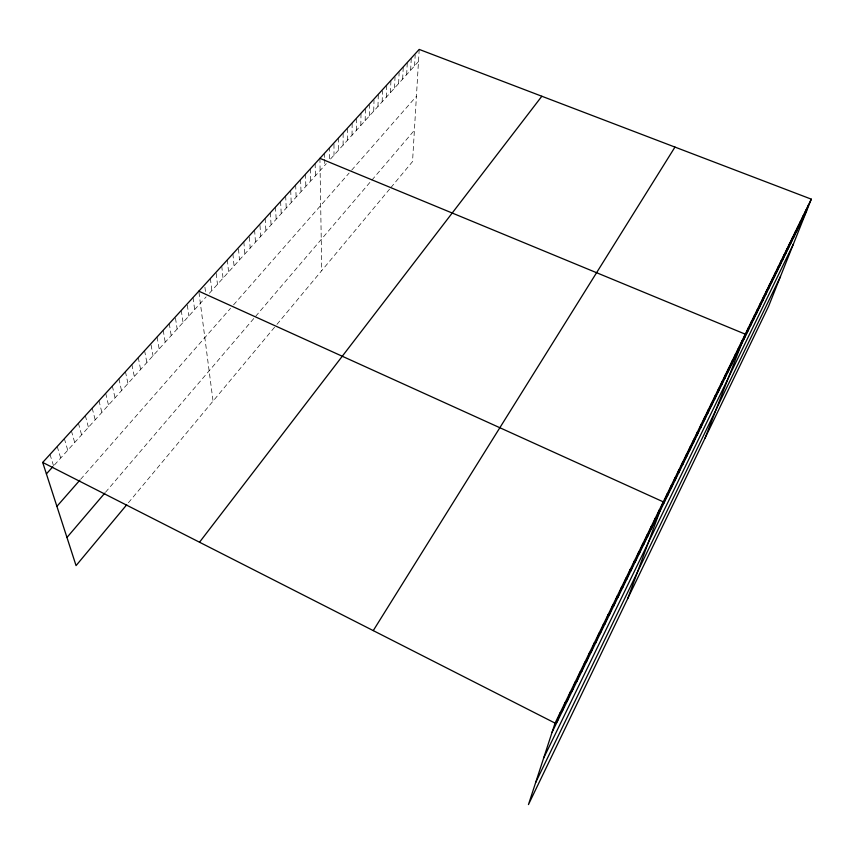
<?xml version="1.0" encoding="UTF-8"?>
<svg xmlns="http://www.w3.org/2000/svg" width="854" height="854" viewBox="0 0 854 854"><rect width="100%" height="100%" fill="white"/><g stroke="black" fill="none" stroke-linecap="round" stroke-linejoin="round"><path stroke-width="0.64" stroke-dasharray="4.27 3.2" d="M343.105 145.073L343.137 132.872M347.589 140.109L347.663 127.897M352.029 135.178L352.158 122.976M356.449 130.288L356.609 118.098M360.815 125.442L361.018 113.251M365.16 120.638L365.395 108.447M369.462 115.866L369.718 104.903M373.721 111.137L374.02 100.174M377.959 106.451L378.322 94.271M382.154 101.797L382.517 90.834M386.328 97.175L386.766 85.005M390.459 92.595L390.929 80.436M394.559 88.058L395.018 77.116M398.626 83.543L399.117 72.611M402.661 79.07L403.248 66.932M406.664 74.64L407.283 62.502M410.635 70.231L411.286 58.104M414.574 65.865L415.193 54.955M419.207 49.415L412.535 161.587L390.331 188.254M128.399 502.76L274.646 327.157M276.984 324.349L389.563 189.172M105.533 492.256L253.948 318.328M255.613 316.375L371.084 181.048M371.896 180.098L414.393 130.288M80.671 479.254L230.516 308.347M233.558 304.878L349.105 173.095M351.699 170.138L416.421 96.321M54.475 464.95L206.124 296.893M209.379 293.285L326.335 163.658M418.492 61.531L329.43 160.232L329.324 148.02M49.991 454.445L53.588 465.932M57.218 446.525L60.698 458.054M64.36 438.689L67.744 450.25M71.426 430.928L74.704 442.532M78.419 423.253L81.6 434.899M85.347 415.663L88.421 427.331M92.2 408.148L95.178 419.848M98.979 400.697L101.861 412.439M105.693 393.331L108.49 405.095M112.344 386.04L115.044 397.836M118.919 378.824L121.524 390.641M125.442 371.682L127.951 383.521M131.89 364.605L134.313 376.475M138.273 357.602L140.611 369.494M144.593 350.663L146.856 362.576M151.073 344.995L153.026 355.734M157.061 336.999L159.154 348.944M163.199 330.263L165.206 342.23M169.273 323.591L171.206 335.579M175.486 318.19L177.152 328.993M181.261 310.44L183.044 322.47M187.336 305.166L188.873 316.001M193.025 297.544L194.659 309.596M198.971 292.388L213.052 401.124M204.928 287.222L205.526 292.057M210.394 278.489L211.813 290.584M216.233 273.44L217.45 284.339M221.752 266.021L223.033 278.148M227.356 259.883L228.573 272.01M232.896 253.798L234.049 265.936M238.501 248.984L239.483 259.915M243.838 241.789L244.863 253.948M249.336 237.092L250.201 248.034M254.588 230.004L255.485 242.184M259.968 225.413L260.726 236.377M265.135 218.432L265.914 230.623M270.344 212.721L271.07 224.912M275.5 207.063L276.162 219.264M280.603 201.459L281.222 213.66M285.674 195.908L286.229 208.109M290.691 190.399L291.203 202.601M295.676 184.934L296.124 197.146M300.608 179.521L301.003 191.734M305.497 174.163L305.839 186.375M310.344 168.846L310.642 181.059M315.147 163.573L315.393 175.785M319.908 158.342L321.755 270.601M324.637 153.165L324.701 158.043M324.712 159.271L324.787 165.377M333.967 144.145L334.021 155.14M338.568 137.878L338.579 150.09"/><path stroke-width="1.28" d="M811.3 199.153L555.068 723.114L528.455 804.585L768.643 306.17L811.3 199.153L419.207 49.415L42.7 462.441L76.059 565.615L126.723 504.778M557.15 721.886L560.192 712.642M562.156 711.628L565.252 702.298M567.109 701.486L570.248 692.071M571.999 691.462L575.19 681.962M576.834 681.556L580.079 671.97M581.617 671.756L584.905 662.096M586.346 662.063L589.687 652.328M591.021 652.488L594.405 642.678M595.654 643.009L599.07 633.134M600.223 633.647L603.693 623.687M604.749 624.381L608.251 614.357M609.222 615.211L612.766 605.134M613.652 606.148L617.228 596.007M618.029 597.181L621.648 586.976M622.352 588.31L626.014 578.041M626.644 579.535L630.327 569.212M630.882 570.856L634.607 560.48M635.066 562.263L638.835 551.833M639.219 553.766L643.009 543.283M643.329 545.354L647.151 534.817M647.385 537.027L651.239 526.448M651.41 528.797L655.296 518.164M655.392 520.641L659.299 509.966M627.711 598.622L663.27 501.853L198.822 291.182M663.28 504.49L667.241 493.729M667.187 496.484L671.18 485.68M671.052 488.563L675.076 477.717M674.884 480.727L678.93 469.839M678.674 472.956L682.741 462.035M682.421 465.281L686.52 454.317M686.136 457.669L690.256 446.674M689.808 450.143L693.95 439.116M693.448 442.682L697.611 431.622M697.056 435.305L701.241 424.214M700.622 427.993L704.828 416.869M704.155 420.755L708.382 409.6M707.656 413.582L711.905 402.405M711.126 406.483L715.385 395.285M714.552 399.458L718.833 388.228M717.947 392.498L722.249 381.236M721.32 385.602L725.633 374.319M724.651 378.77L728.985 367.466M727.96 372.002L732.305 360.676M731.227 365.298L735.593 353.951M734.472 358.659L738.849 347.3M737.685 352.083L742.073 340.703M705.02 438.177L745.275 334.17L319.908 158.342M744.015 339.113L748.435 327.69M747.133 332.718L751.573 321.275M750.228 326.377L754.68 314.923M753.292 320.101L757.765 308.625M756.334 313.877L760.807 302.391M759.345 307.707L763.839 296.21M762.334 301.59L766.828 290.082M765.291 295.537L769.796 284.019M768.216 289.538L772.742 277.998M771.119 283.581L775.656 272.042M774.002 277.689L778.538 266.138M776.852 271.839L781.41 260.278M779.681 266.053L784.239 254.481M782.488 260.299L787.057 248.727M785.264 254.609L789.843 243.027M788.018 248.962L792.608 237.369M790.751 243.369L795.352 231.765M793.462 237.818L798.063 226.214M796.152 232.32L800.753 220.706M798.81 226.865L803.422 215.251M801.447 221.464L806.069 209.838M804.073 216.094L808.695 204.469M535.65 782.563L780.481 276.45M543.656 758.053L793.387 244.073M552.079 732.262L806.667 210.778M373.251 630.615L674.97 147.08M199.516 542.226L541.842 96.246M66.964 537.465L104.754 493.174M56.898 506.358L79.828 480.215M46.404 473.895L52.788 466.818M42.7 462.441L555.068 723.114"/></g></svg>
